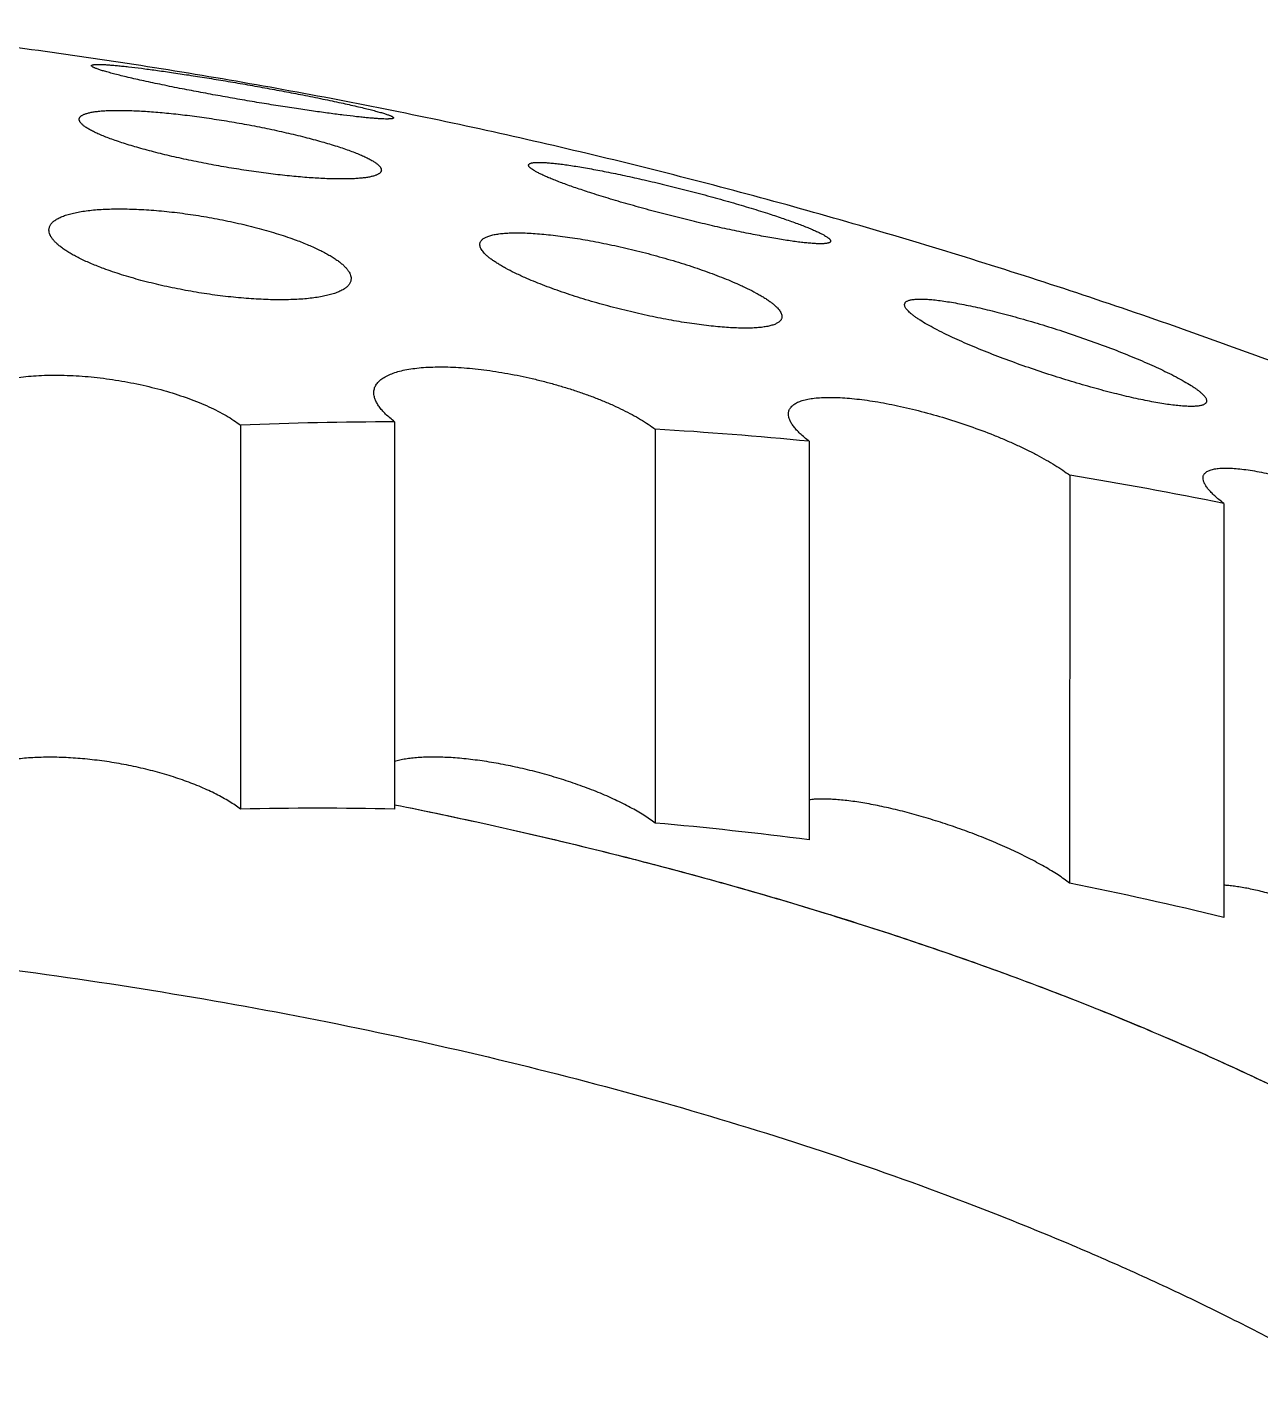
# Model space of a CAD drawing. Header units: millimetres. Extents: x -47 to 308, y 29 to 279.
# Drawn here: x 254.58 to 261.92, y 149.5 to 157.54 of the extents above; entities that cross this region are included whole.
import ezdxf

# ---------------------------------------------------------------- set-up
doc = ezdxf.new("R2010")
doc.units = ezdxf.units.MM

msp = doc.modelspace()

# ---------------------------------------------------------------- hatches: boundary and pattern name
at = {"linetype": 'Continuous'}
h = msp.add_hatch(dxfattribs=at)
h.set_pattern_fill('ANSI31', color=2, scale=25.4, angle=269, style=0, pattern_type=2)
h.set_pattern_definition([(314, (250.118, 92.186), (5.4426, 5.2558), [])])
edge = h.paths.add_edge_path()
edge.add_spline(control_points=[(209.1593, 81.4052), (209.1637, 100.6216), (218.458, 127.8238), (232.0206, 143.451), (237.0041, 147.4277)], knot_values=[0, 0, 0, 0, 0.649834, 1, 1, 1, 1], degree=3, periodic=0)
edge.add_line((237.0041, 147.4277), (237.0035, 144.8895))
edge.add_arc((267.0246, 109.46), 46.4383, 130.27628, 131.72292)
edge.add_line((236.1186, 144.1203), (236.1182, 142.572))
edge.add_line((236.1182, 142.572), (234.8248, 142.2316))
edge.add_line((234.825, 142.924), (234.8248, 142.2316))
edge.add_spline(control_points=[(234.825, 142.924), (231.297, 139.5426), (223.799, 130.1852), (215.9922, 113.0821), (213.081, 100.3558), (212.4127, 96.0528)], knot_values=[0, 0, 0, 0, 0.358744, 0.790314, 1, 1, 1, 1], degree=3, periodic=0)
edge.add_line((212.1773, 82.1996), (212.4127, 96.0528))
edge.add_line((211.2288, 81.9499), (212.1773, 82.1996))
edge.add_line((211.169, 83.7216), (211.2288, 81.9499))
edge.add_line((211.169, 83.7216), (210.1684, 83.4583))
edge.add_line((210.1684, 83.4583), (210.1078, 81.6549))
edge.add_line((209.1593, 81.4052), (210.1078, 81.6549))
edge = h.paths.add_edge_path()
edge.add_arc((263.7272, 114.0983), 42.7178, 124.59273, 126.10274)
edge.add_line((239.4746, 149.264), (239.474, 146.8343))
edge.add_arc((263.7609, 113.4915), 41.2503, 126.06957, 127.66385)
edge.add_line((238.5564, 148.6127), (238.5558, 146.1457))
edge = h.paths.add_edge_path()
edge.add_arc((261.5211, 117.4537), 38.7014, 120.38592, 121.97489)
edge.add_line((241.9451, 150.839), (241.9445, 148.4924))
edge.add_arc((261.2056, 117.1768), 36.7649, 121.59406, 123.28975)
edge.add_line((241.0269, 150.2834), (241.0263, 147.9088))
edge = h.paths.add_edge_path()
edge.add_arc((259.8144, 120.5259), 35.1863, 115.95329, 117.6283)
edge.add_line((244.4155, 152.1636), (244.415, 149.8761))
edge.add_arc((259.3165, 120.4247), 33.0066, 116.838, 118.63894)
edge.add_line((243.4973, 151.7), (243.4968, 149.3932))
edge = h.paths.add_edge_path()
edge.add_arc((258.5561, 123.2796), 32.158, 111.27867, 113.04517)
edge.add_line((246.8859, 153.2453), (246.8854, 150.9942))
edge.add_arc((257.9953, 123.213), 29.9204, 111.79695, 113.70365)
edge.add_line((245.9677, 152.8713), (245.9672, 150.6092))
edge = h.paths.add_edge_path()
edge.add_arc((257.691, 125.6807), 29.6051, 106.35162, 108.21267)
edge.add_line((249.3562, 154.0883), (249.3557, 151.853))
edge.add_arc((257.1442, 125.5211), 27.4596, 106.47724, 108.4859)
edge.add_line((248.438, 153.8027), (248.4375, 151.5638))
edge = h.paths.add_edge_path()
edge.add_arc((257.1726, 127.6327), 27.5849, 101.17511, 103.12595)
edge.add_line((251.8264, 154.6946), (251.8259, 152.4557))
edge.add_arc((256.6302, 127.4708), 25.4426, 100.88435, 102.99782)
edge.add_line((250.9083, 154.4969), (250.9078, 152.2615))
edge = h.paths.add_edge_path()
edge.add_arc((256.9221, 129.1109), 26.0851, 95.77652, 97.80753)
edge.add_line((254.2967, 155.0636), (254.2961, 152.8015))
edge.add_arc((256.3776, 129.026), 23.8665, 95.0033, 97.22016)
edge.add_line((253.3785, 154.9542), (253.378, 152.7032))
edge = h.paths.add_edge_path()
edge.add_arc((256.845, 130.1548), 25.038, 90.179, 92.28054)
edge.add_line((256.7668, 155.1927), (256.7663, 152.8859))
edge.add_arc((256.3193, 130.0124), 22.8779, 88.88053, 91.17999)
edge.add_line((255.8487, 155.173), (255.8482, 152.8855))
edge = h.paths.add_edge_path()
edge.add_arc((256.8579, 130.7415), 24.451, 84.4165, 86.57462)
edge.add_line((259.2369, 155.0765), (259.2363, 152.7019))
edge.add_arc((256.3351, 130.4045), 22.4854, 82.58666, 84.94013)
edge.add_line((258.3188, 155.1488), (258.3183, 152.8022))
edge = h.paths.add_edge_path()
edge.add_arc((256.8681, 130.8512), 24.3409, 78.53364, 80.73065)
edge.add_line((261.7069, 154.7063), (261.7064, 152.2392))
edge.add_arc((256.2923, 130.1811), 22.7129, 76.2097, 78.58294)
edge.add_line((260.7889, 154.8742), (260.7883, 152.4445))
edge = h.paths.add_edge_path()
edge.add_spline(control_points=[(263.2589, 154.3384), (268.2411, 152.9848), (281.7981, 144.4959), (291.081, 122.1834), (291.0765, 102.967)], knot_values=[0, 0, 0, 0, 0.350166, 1, 1, 1, 1], degree=3, periodic=0)
edge.add_line((290.128, 102.7173), (291.0765, 102.967))
edge.add_line((290.0682, 104.489), (290.128, 102.7173))
edge.add_line((290.0682, 104.489), (289.0677, 104.2257))
edge.add_line((289.0677, 104.2257), (289.007, 102.4223))
edge.add_line((288.0585, 102.1726), (289.007, 102.4223))
edge.add_line((288.0585, 102.1726), (287.8294, 115.9036))
edge.add_spline(control_points=[(287.8294, 115.9036), (287.1631, 119.8553), (284.2574, 131.0505), (276.4576, 144.0457), (268.963, 149.4569), (265.4361, 150.9813)], knot_values=[0, 0, 0, 0, 0.209686, 0.641256, 1, 1, 1, 1], degree=3, periodic=0)
edge.add_line((265.4361, 150.9813), (265.436, 150.2889))
edge.add_line((265.436, 150.2889), (264.1425, 149.9484))
edge.add_line((264.1429, 151.4967), (264.1425, 149.9484))
edge.add_arc((256.0547, 129.3582), 23.5697, 69.93043, 72.20402)
edge.add_line((263.2589, 154.3384), (263.2583, 151.8001))
h = msp.add_hatch(dxfattribs=at)
h.set_pattern_fill('ANSI31', color=2, scale=25.4, angle=374, style=0, pattern_type=2)
h.set_pattern_definition([(59, (250.118, 92.186), (-2.4265, 1.45799), [])])
edge = h.paths.add_edge_path()
edge.add_line((262.1988, 133.7965), (238.0548, 127.4414))
edge.add_line((238.0551, 128.7821), (238.0548, 127.4414))
edge.add_line((238.0551, 128.7821), (236.3305, 128.3282))
edge.add_line((236.3317, 133.6909), (236.3305, 128.3282))
edge.add_line((238.0563, 134.1448), (236.3317, 133.6909))
edge.add_line((238.0566, 135.2174), (238.0563, 134.1448))
edge.add_line((238.0566, 135.2174), (236.7631, 134.8769))
edge.add_line((236.3332, 140.2155), (236.7631, 134.8769))
edge.add_line((236.3332, 140.2155), (234.6087, 139.7616))
edge.add_line((234.609, 141.0129), (234.6087, 139.7616))
edge.add_line((235.2557, 141.1831), (234.609, 141.0129))
edge.add_line((235.2559, 142.345), (235.2557, 141.1831))
edge.add_line((236.1182, 142.572), (235.2559, 142.345))
edge.add_line((236.1182, 142.572), (236.1178, 140.7844))
edge.add_ellipse((237.7586, 140.4226), major_axis=(1.2747, 1.6689), ratio=0.770654, start_angle=-48.32399, end_angle=109.71486)
edge.add_line((241.5069, 141.3092), (239.5668, 140.7985))
edge.add_ellipse((250.1266, 130.0231), major_axis=(11.0274, 14.4369), ratio=0.7706538, start_angle=44.73168, end_angle=78.13017)
edge.add_ellipse((250.1266, 130.0231), major_axis=(11.0274, 14.4369), ratio=0.7706538, start_angle=371.33319, end_angle=404.73168, ccw=False)
edge.add_line((260.6928, 146.3592), (258.7526, 145.8485))
edge.add_ellipse((262.501, 146.9352), major_axis=(1.2747, 1.6689), ratio=0.770654, start_angle=339.7485, end_angle=497.78735, ccw=False)
edge.add_line((264.1425, 149.9484), (264.1421, 148.1608))
edge.add_line((265.0048, 150.1754), (264.1425, 149.9484))
edge.add_line((265.0048, 150.1754), (265.0046, 149.0135))
edge.add_line((265.6513, 149.1837), (265.0046, 149.0135))
edge.add_line((265.6513, 149.1837), (265.651, 147.9324))
edge.add_line((265.651, 147.9324), (263.9264, 147.4784))
edge.add_line((263.9264, 147.4784), (263.494, 141.9129))
edge.add_line((263.494, 141.9129), (262.2006, 141.5724))
edge.add_line((262.2006, 141.5724), (262.2003, 140.4999))
edge.add_line((263.9249, 140.9538), (262.2003, 140.4999))
edge.add_line((263.9249, 140.9538), (263.9237, 135.5911))
edge.add_line((263.9237, 135.5911), (262.1991, 135.1371))
edge.add_line((262.1991, 135.1371), (262.1988, 133.7965))
h = msp.add_hatch(dxfattribs=at)
h.set_pattern_fill('ANSI31', color=2, scale=25.4, angle=284, style=0, pattern_type=2)
h.set_pattern_definition([(329, (250.118, 92.186), (1.55972, 2.59581), [])])
edge = h.paths.add_edge_path()
edge.add_line((232.7956, 129.5427), (234.1775, 129.9064))
edge.add_ellipse((232.7957, 129.8108), major_axis=(0.1821, 0.2384), ratio=0.770654, start_angle=135.23168, end_angle=224.73168)
edge.add_line((232.5887, 135.7309), (232.537, 129.7427))
edge.add_line((233.0254, 136.4921), (232.5887, 135.7309))
edge.add_line((233.0601, 140.5159), (233.0254, 136.4921))
edge.add_line((233.7562, 141.414), (233.0601, 140.5159))
edge.add_line((233.7562, 141.414), (234.6091, 141.6385))
edge.add_line((234.6091, 141.6385), (234.608, 136.9141))
edge.add_line((234.608, 136.9141), (234.2324, 136.2593))
edge.add_line((234.1775, 129.9064), (234.2324, 136.2593))
edge = h.paths.add_edge_path()
edge.add_line((267.6694, 144.9647), (267.7095, 140.0731))
edge.add_line((267.7095, 140.0731), (269.5293, 140.5521))
edge.add_line((269.5293, 140.5521), (269.529, 139.2114))
edge.add_line((266.0776, 138.303), (269.529, 139.2114))
edge.add_line((266.0776, 138.303), (266.0257, 144.6278))
edge.add_line((265.6503, 145.0848), (266.0257, 144.6278))
edge.add_line((265.6507, 146.5917), (265.6503, 145.0848))
edge.add_line((265.6507, 146.5917), (264.3573, 146.2512))
edge.add_line((264.3576, 147.6813), (264.3573, 146.2512))
edge.add_line((265.651, 148.0218), (264.3576, 147.6813))
edge.add_line((265.6514, 149.8093), (265.651, 148.0218))
edge.add_line((265.6514, 149.8093), (266.5044, 150.0338))
edge.add_line((266.5044, 150.0338), (267.2001, 149.502))
edge.add_line((267.2001, 149.502), (267.2329, 145.4961))
edge.add_line((267.2329, 145.4961), (267.6694, 144.9647))

# ---------------------------------------------------------------- linework, layer by layer
at = {"color": 7, "linetype": 'Continuous'}
for p, q in [((255.8487, 155.173), (255.8482, 152.8855)), ((256.7668, 155.1927), (256.7663, 152.8859)), ((258.3188, 155.1488), (258.3183, 152.8022)), ((259.2369, 155.0765), (259.2363, 152.7019)), ((260.7889, 154.8742), (260.7883, 152.4445)), ((261.7069, 154.7063), (261.7064, 152.2392))]:
    msp.add_line(p, q, dxfattribs=at)
for centre, radius, start, end in [((256.8456, 130.1291), 25.0637, 90.18008, 92.27946), ((256.857, 130.7303), 24.4623, 84.417, 86.57412), ((256.8688, 130.855), 24.337, 78.53346, 80.73083), ((256.3193, 130.0335), 22.8568, 88.87948, 91.18105), ((256.3354, 130.4068), 22.4831, 82.58654, 84.94025), ((256.2885, 130.164), 22.7304, 76.21061, 78.58202)]:
    msp.add_arc(centre, radius, start, end, dxfattribs=at)
for points, knots in [([(272.5578, 149.6559), (271.8694, 150.1817), (270.4612, 151.196), (268.6276, 152.3574), (267.1169, 153.2171), (265.9618, 153.826), (264.786, 154.3967), (263.5903, 154.9277), (262.3758, 155.4171), (261.1436, 155.8634), (259.8949, 156.2649), (258.6314, 156.6202), (257.3545, 156.9279), (256.066, 157.1867), (254.7679, 157.3956), (253.8974, 157.5009), (253.4613, 157.545)], [0, 0, 0, 0, 0.124183, 0.248621, 0.310942, 0.373326, 0.43577, 0.498273, 0.560831, 0.623443, 0.686105, 0.748812, 0.811561, 0.874345, 0.937161, 1, 1, 1, 1]), ([(254.9603, 157.3146), (254.9603, 157.3149), (254.9603, 157.3154), (254.9607, 157.3161), (254.9612, 157.3167), (254.9623, 157.3176), (254.9641, 157.3185), (254.967, 157.3195), (254.9707, 157.3202), (254.9751, 157.3209), (254.9803, 157.3214), (254.9863, 157.3217), (254.9931, 157.3219), (255.0036, 157.322), (255.0187, 157.3218), (255.0389, 157.3209), (255.0621, 157.3194), (255.0882, 157.3173), (255.117, 157.3147), (255.1485, 157.3116), (255.1957, 157.3064), (255.2609, 157.2985), (255.346, 157.2873), (255.4398, 157.274), (255.5411, 157.2588), (255.6486, 157.2418), (255.761, 157.2233), (255.8763, 157.2036), (255.9925, 157.1829), (256.1072, 157.1617), (256.1829, 157.1472), (256.2201, 157.1399)], [0, 0, 0, 0, 0.000567, 0.001152, 0.001796, 0.00253, 0.004345, 0.006693, 0.009613, 0.013122, 0.017227, 0.021931, 0.027233, 0.033132, 0.046704, 0.062617, 0.080829, 0.101297, 0.123971, 0.1488, 0.175728, 0.235631, 0.303133, 0.377575, 0.458154, 0.543887, 0.633575, 0.72578, 0.818837, 0.910893, 1, 1, 1, 1]), ([(255.5004, 157.1766), (255.4605, 157.1844), (255.3845, 157.1996), (255.2772, 157.2224), (255.196, 157.2407), (255.1386, 157.2545), (255.1015, 157.2638), (255.0686, 157.2726), (255.0401, 157.2806), (255.016, 157.288), (254.9987, 157.2938), (254.9871, 157.2981), (254.98, 157.301), (254.9741, 157.3037), (254.9692, 157.3062), (254.9653, 157.3085), (254.9629, 157.3104), (254.9615, 157.3118), (254.9606, 157.313), (254.9603, 157.314), (254.9603, 157.3146)], [0, 0, 0, 0, 0.217607, 0.415036, 0.587531, 0.663299, 0.731647, 0.792348, 0.845248, 0.890262, 0.927364, 0.942959, 0.956598, 0.968299, 0.978091, 0.986018, 0.992163, 0.994616, 0.996699, 1, 1, 1, 1]), ([(256.7602, 157.0038), (256.7602, 157.0035), (256.7601, 157.0031), (256.7598, 157.0024), (256.7593, 157.0018), (256.7582, 157.0009), (256.7563, 157), (256.7535, 156.9991), (256.7498, 156.9984), (256.7454, 156.9978), (256.7402, 156.9973), (256.7342, 156.997), (256.7275, 156.9968), (256.7169, 156.9967), (256.7019, 156.997), (256.6816, 156.9979), (256.6585, 156.9994), (256.6325, 157.0014), (256.6037, 157.004), (256.5722, 157.0071), (256.525, 157.0121), (256.4598, 157.0198), (256.3746, 157.0309), (256.2808, 157.0439), (256.1795, 157.0588), (256.0718, 157.0755), (255.9594, 157.0937), (255.8441, 157.1132), (255.728, 157.1337), (255.6132, 157.1548), (255.5376, 157.1693), (255.5004, 157.1766)], [0, 0, 0, 0, 0.000547, 0.001114, 0.001743, 0.002465, 0.004261, 0.006596, 0.009505, 0.013006, 0.017103, 0.0218, 0.027096, 0.032988, 0.046549, 0.06245, 0.080652, 0.101111, 0.12378, 0.148605, 0.175533, 0.235447, 0.302973, 0.377449, 0.458068, 0.54384, 0.633557, 0.72578, 0.818841, 0.910893, 1, 1, 1, 1]), ([(256.2201, 157.1399), (256.26, 157.1321), (256.336, 157.1169), (256.4433, 157.0943), (256.5245, 157.0761), (256.582, 157.0625), (256.6191, 157.0533), (256.6519, 157.0448), (256.6804, 157.0369), (256.7045, 157.0297), (256.7218, 157.024), (256.7334, 157.0198), (256.7405, 157.017), (256.7464, 157.0144), (256.7513, 157.0119), (256.7551, 157.0097), (256.7576, 157.0079), (256.759, 157.0065), (256.7598, 157.0053), (256.7602, 157.0044), (256.7602, 157.0038)], [0, 0, 0, 0, 0.217955, 0.415626, 0.58824, 0.664025, 0.732364, 0.793036, 0.845889, 0.890842, 0.92787, 0.943423, 0.957017, 0.968669, 0.978406, 0.986273, 0.992348, 0.99476, 0.9968, 1, 1, 1, 1]), ([(254.8875, 156.9947), (254.8875, 156.9962), (254.8878, 156.9991), (254.8893, 157.0034), (254.8917, 157.0075), (254.895, 157.0114), (254.8992, 157.0151), (254.9043, 157.0186), (254.9103, 157.0219), (254.9172, 157.0251), (254.9249, 157.028), (254.9369, 157.0318), (254.9541, 157.036), (254.9772, 157.0401), (255.0036, 157.0434), (255.0331, 157.0459), (255.0657, 157.0476), (255.1013, 157.0484), (255.1396, 157.0485), (255.1807, 157.0477), (255.2406, 157.0454), (255.3211, 157.0405), (255.4237, 157.0314), (255.5333, 157.019), (255.6481, 157.0036), (255.7664, 156.9853), (255.886, 156.9644), (256.0046, 156.9412), (256.1198, 156.9162), (256.195, 156.8981), (256.2316, 156.8888)], [0, 0, 0, 0, 0.003211, 0.006445, 0.00984, 0.013515, 0.01756, 0.022041, 0.027006, 0.032485, 0.038501, 0.045067, 0.05988, 0.076959, 0.096295, 0.117859, 0.141605, 0.167474, 0.195399, 0.225304, 0.257102, 0.325995, 0.401227, 0.481793, 0.566518, 0.654053, 0.742876, 0.831319, 0.91762, 1, 1, 1, 1]), ([(255.3434, 156.7977), (255.3096, 156.8063), (255.2453, 156.8235), (255.1678, 156.8468), (255.1113, 156.8655), (255.0733, 156.879), (255.0386, 156.8922), (255.0073, 156.9052), (254.9796, 156.9179), (254.9554, 156.9302), (254.9348, 156.9421), (254.9202, 156.9519), (254.9104, 156.9597), (254.9043, 156.9651), (254.8992, 156.9703), (254.895, 156.9755), (254.8917, 156.9804), (254.8893, 156.9853), (254.8879, 156.99), (254.8875, 156.9932), (254.8875, 156.9947)], [0, 0, 0, 0, 0.206, 0.393081, 0.478454, 0.557902, 0.631134, 0.697919, 0.758084, 0.811525, 0.858214, 0.898218, 0.915776, 0.931753, 0.946211, 0.959233, 0.970934, 0.981474, 0.991068, 1, 1, 1, 1]), ([(256.2316, 156.8888), (256.2654, 156.8802), (256.3297, 156.863), (256.4072, 156.8398), (256.4638, 156.8211), (256.5017, 156.8077), (256.5364, 156.7945), (256.5677, 156.7816), (256.5955, 156.769), (256.6196, 156.7568), (256.6402, 156.745), (256.6548, 156.7352), (256.6646, 156.7276), (256.6707, 156.7222), (256.6758, 156.717), (256.68, 156.7119), (256.6833, 156.707), (256.6857, 156.7022), (256.6871, 156.6975), (256.6875, 156.6944), (256.6875, 156.6929)], [0, 0, 0, 0, 0.206266, 0.393545, 0.478987, 0.558484, 0.631744, 0.698536, 0.758689, 0.812099, 0.858738, 0.898674, 0.91619, 0.932122, 0.946529, 0.959494, 0.971135, 0.98161, 0.991137, 1, 1, 1, 1]), ([(256.6875, 156.6929), (256.6875, 156.6914), (256.6871, 156.6885), (256.6857, 156.6842), (256.6833, 156.6801), (256.68, 156.6763), (256.6758, 156.6726), (256.6707, 156.6691), (256.6647, 156.6658), (256.6578, 156.6627), (256.6501, 156.6598), (256.6381, 156.656), (256.621, 156.6519), (256.5978, 156.6478), (256.5715, 156.6445), (256.542, 156.642), (256.5094, 156.6403), (256.4738, 156.6394), (256.4355, 156.6393), (256.3944, 156.6401), (256.3345, 156.6422), (256.254, 156.6471), (256.1514, 156.656), (256.0418, 156.6682), (255.9269, 156.6834), (255.8085, 156.7015), (255.6889, 156.7223), (255.5703, 156.7453), (255.4551, 156.7703), (255.38, 156.7884), (255.3434, 156.7977)], [0, 0, 0, 0, 0.003182, 0.00639, 0.009763, 0.013418, 0.017447, 0.021914, 0.026867, 0.032337, 0.038344, 0.044903, 0.059705, 0.076775, 0.096106, 0.117668, 0.141413, 0.167284, 0.195214, 0.225125, 0.256932, 0.325849, 0.40111, 0.481707, 0.56646, 0.654018, 0.742856, 0.831307, 0.917613, 1, 1, 1, 1]), ([(257.5647, 156.7217), (257.5647, 156.7227), (257.565, 156.7247), (257.5667, 156.7274), (257.5694, 156.7298), (257.5731, 156.7318), (257.5777, 156.7336), (257.5833, 156.7351), (257.5899, 156.7363), (257.5974, 156.7373), (257.6059, 156.738), (257.619, 156.7385), (257.6376, 156.7385), (257.6627, 156.7375), (257.6912, 156.7353), (257.723, 156.7322), (257.758, 156.728), (257.7961, 156.7229), (257.8372, 156.7167), (257.8811, 156.7095), (257.9449, 156.6984), (258.0307, 156.6821), (258.1398, 156.6595), (258.2563, 156.6336), (258.3783, 156.6048), (258.5036, 156.5735), (258.6299, 156.5403), (258.7542, 156.5058), (258.8735, 156.4708), (258.9508, 156.4469), (258.9881, 156.4349)], [0, 0, 0, 0, 0.002005, 0.004083, 0.00646, 0.009286, 0.012645, 0.016585, 0.02113, 0.026292, 0.032076, 0.038483, 0.053155, 0.070271, 0.089777, 0.111607, 0.135692, 0.161954, 0.190313, 0.220685, 0.252977, 0.322932, 0.399315, 0.481111, 0.567101, 0.655825, 0.745551, 0.834287, 0.91985, 1, 1, 1, 1]), ([(257.9411, 156.5549), (257.9126, 156.564), (257.8587, 156.5818), (257.7937, 156.6047), (257.7467, 156.6222), (257.7154, 156.6344), (257.6869, 156.6461), (257.6614, 156.6571), (257.6388, 156.6676), (257.6192, 156.6773), (257.6026, 156.6864), (257.5908, 156.6937), (257.583, 156.6992), (257.5781, 156.7029), (257.574, 156.7065), (257.5706, 156.7098), (257.568, 156.713), (257.5661, 156.7161), (257.565, 156.7189), (257.5647, 156.7208), (257.5647, 156.7217)], [0, 0, 0, 0, 0.215314, 0.408472, 0.495773, 0.576476, 0.650339, 0.717181, 0.776874, 0.829348, 0.874596, 0.912676, 0.929075, 0.943749, 0.956743, 0.968117, 0.977958, 0.986401, 0.993645, 1, 1, 1, 1]), ([(259.3646, 156.2696), (259.3646, 156.2687), (259.3642, 156.2667), (259.3625, 156.2641), (259.3598, 156.2618), (259.3562, 156.2598), (259.3515, 156.2581), (259.3459, 156.2567), (259.3394, 156.2555), (259.3319, 156.2546), (259.3235, 156.2539), (259.3104, 156.2534), (259.2917, 156.2535), (259.2667, 156.2546), (259.2383, 156.2567), (259.2065, 156.2599), (259.1715, 156.264), (259.1334, 156.2692), (259.0924, 156.2753), (259.0485, 156.2824), (258.9846, 156.2934), (258.8989, 156.3095), (258.7897, 156.3319), (258.6731, 156.3574), (258.5511, 156.3859), (258.4257, 156.417), (258.2994, 156.4499), (258.175, 156.4842), (258.0557, 156.519), (257.9784, 156.5429), (257.9411, 156.5549)], [0, 0, 0, 0, 0.001955, 0.003989, 0.006332, 0.009132, 0.012472, 0.016396, 0.020927, 0.026078, 0.031852, 0.03825, 0.052906, 0.070008, 0.089501, 0.111321, 0.135398, 0.161656, 0.190014, 0.220388, 0.252688, 0.32267, 0.399095, 0.48094, 0.56698, 0.655748, 0.745504, 0.834258, 0.919832, 1, 1, 1, 1]), ([(254.7073, 156.3347), (254.7073, 156.3374), (254.7077, 156.3427), (254.7094, 156.3506), (254.7122, 156.3583), (254.7176, 156.3685), (254.7274, 156.3807), (254.7432, 156.3938), (254.763, 156.4058), (254.7869, 156.4168), (254.8147, 156.4266), (254.8462, 156.4353), (254.8814, 156.4428), (254.9201, 156.4491), (254.9621, 156.4541), (255.0072, 156.4579), (255.0553, 156.4603), (255.1061, 156.4615), (255.1594, 156.4614), (255.2349, 156.4594), (255.3338, 156.4535), (255.4563, 156.4414), (255.5825, 156.4243), (255.7098, 156.4024), (255.8357, 156.3762), (255.9574, 156.3461), (256.0547, 156.3179), (256.1283, 156.2938), (256.1635, 156.2813), (256.1806, 156.275)], [0, 0, 0, 0, 0.00522, 0.010413, 0.015678, 0.021106, 0.032752, 0.045892, 0.060854, 0.07783, 0.096914, 0.118141, 0.141501, 0.166954, 0.194437, 0.223871, 0.25516, 0.288197, 0.32286, 0.359019, 0.435249, 0.515644, 0.59881, 0.683217, 0.767231, 0.849154, 0.927285, 0.964417, 1, 1, 1, 1]), ([(258.9881, 156.4349), (259.0166, 156.4257), (259.0705, 156.408), (259.1356, 156.3852), (259.1826, 156.3678), (259.2139, 156.3556), (259.2424, 156.3441), (259.2679, 156.3331), (259.2905, 156.3228), (259.3101, 156.3132), (259.3266, 156.3043), (259.3384, 156.2971), (259.3463, 156.2917), (259.3512, 156.288), (259.3552, 156.2845), (259.3586, 156.2812), (259.3612, 156.2781), (259.3631, 156.2751), (259.3643, 156.2724), (259.3646, 156.2705), (259.3646, 156.2696)], [0, 0, 0, 0, 0.215809, 0.409326, 0.496751, 0.57754, 0.651452, 0.718306, 0.777976, 0.830396, 0.875557, 0.91352, 0.929848, 0.944443, 0.957347, 0.968622, 0.978354, 0.986674, 0.993786, 1, 1, 1, 1]), ([(255.034, 156.1054), (255.0093, 156.1145), (254.9626, 156.1329), (254.9068, 156.1581), (254.8665, 156.1786), (254.8395, 156.1935), (254.8147, 156.2084), (254.7925, 156.2233), (254.7727, 156.238), (254.7554, 156.2525), (254.7408, 156.2669), (254.7287, 156.281), (254.7192, 156.2948), (254.7124, 156.3084), (254.7083, 156.3216), (254.7073, 156.3305), (254.7073, 156.3347)], [0, 0, 0, 0, 0.190261, 0.363351, 0.442922, 0.517612, 0.587294, 0.651889, 0.711365, 0.765753, 0.815161, 0.859793, 0.899981, 0.936227, 0.969246, 1, 1, 1, 1]), ([(257.2743, 156.2489), (257.2743, 156.2511), (257.2747, 156.2556), (257.2765, 156.2622), (257.2796, 156.2684), (257.284, 156.2742), (257.2895, 156.2796), (257.2961, 156.2847), (257.3039, 156.2895), (257.3128, 156.2939), (257.3228, 156.2979), (257.3382, 156.303), (257.3602, 156.3084), (257.3897, 156.3131), (257.4232, 156.3165), (257.4605, 156.3184), (257.5014, 156.3189), (257.5457, 156.3179), (257.5932, 156.3155), (257.6438, 156.3116), (257.7166, 156.3044), (257.8135, 156.2918), (257.9354, 156.2715), (258.0633, 156.2462), (258.1947, 156.2161), (258.327, 156.1819), (258.457, 156.1441), (258.5623, 156.1099), (258.6429, 156.0814), (258.7, 156.0599), (258.7541, 156.0383), (258.7889, 156.0235), (258.8058, 156.016)], [0, 0, 0, 0, 0.004232, 0.008409, 0.01267, 0.017145, 0.021943, 0.027146, 0.03282, 0.039007, 0.045741, 0.053041, 0.069383, 0.088085, 0.109134, 0.132484, 0.158065, 0.185793, 0.215568, 0.247284, 0.28082, 0.352834, 0.430479, 0.512454, 0.597274, 0.683262, 0.768552, 0.851136, 0.890768, 0.928952, 0.96544, 1, 1, 1, 1]), ([(256.1806, 156.275), (256.2052, 156.2658), (256.2519, 156.2475), (256.3077, 156.2223), (256.348, 156.2018), (256.3751, 156.1869), (256.3998, 156.172), (256.4221, 156.1572), (256.4419, 156.1425), (256.4591, 156.128), (256.4738, 156.1137), (256.4859, 156.0996), (256.4953, 156.0858), (256.5021, 156.0723), (256.5063, 156.0591), (256.5073, 156.0503), (256.5073, 156.0461)], [0, 0, 0, 0, 0.190411, 0.363613, 0.443226, 0.517945, 0.587646, 0.652247, 0.711717, 0.766088, 0.815466, 0.860056, 0.900191, 0.936374, 0.969322, 1, 1, 1, 1]), ([(257.5426, 156.052), (257.5221, 156.0611), (257.4833, 156.079), (257.4371, 156.1026), (257.4038, 156.1213), (257.3816, 156.1347), (257.3614, 156.1478), (257.3432, 156.1606), (257.3271, 156.173), (257.3131, 156.1851), (257.3012, 156.1968), (257.2915, 156.208), (257.2839, 156.2188), (257.2784, 156.2292), (257.2751, 156.2392), (257.2743, 156.2458), (257.2743, 156.2489)], [0, 0, 0, 0, 0.196375, 0.373651, 0.454642, 0.53033, 0.600605, 0.6654, 0.724692, 0.778512, 0.826957, 0.87021, 0.908568, 0.942488, 0.972646, 1, 1, 1, 1]), ([(256.5073, 156.0461), (256.5073, 156.0434), (256.5069, 156.0381), (256.5052, 156.0302), (256.5023, 156.0226), (256.497, 156.0124), (256.4871, 156.0003), (256.4714, 155.9872), (256.4515, 155.9752), (256.4277, 155.9643), (256.4, 155.9545), (256.3684, 155.9458), (256.3332, 155.9383), (256.2946, 155.9321), (256.2526, 155.927), (256.2074, 155.9232), (256.1594, 155.9207), (256.1085, 155.9195), (256.0552, 155.9196), (255.9797, 155.9216), (255.8809, 155.9274), (255.7583, 155.9394), (255.6321, 155.9564), (255.5047, 155.9782), (255.3789, 156.0043), (255.2572, 156.0343), (255.1599, 156.0624), (255.0863, 156.0865), (255.0511, 156.099), (255.034, 156.1054)], [0, 0, 0, 0, 0.005203, 0.010381, 0.01563, 0.021044, 0.032668, 0.045789, 0.060738, 0.077703, 0.096781, 0.118004, 0.141362, 0.166815, 0.194301, 0.223739, 0.255034, 0.288077, 0.322748, 0.358917, 0.435166, 0.515581, 0.598764, 0.683186, 0.76721, 0.84914, 0.927276, 0.964412, 1, 1, 1, 1]), ([(259.0742, 155.8198), (259.0742, 155.8176), (259.0738, 155.8131), (259.0719, 155.8066), (259.0688, 155.8005), (259.0645, 155.7947), (259.059, 155.7893), (259.0524, 155.7843), (259.0446, 155.7796), (259.0357, 155.7752), (259.0257, 155.7712), (259.0103, 155.7662), (258.9884, 155.7609), (258.9588, 155.7562), (258.9254, 155.7528), (258.8881, 155.751), (258.8472, 155.7505), (258.8029, 155.7515), (258.7554, 155.7539), (258.7049, 155.7577), (258.6321, 155.7649), (258.5351, 155.7774), (258.4132, 155.7975), (258.2853, 155.8226), (258.1538, 155.8525), (258.0215, 155.8865), (257.8915, 155.9241), (257.7862, 155.9582), (257.7055, 155.9867), (257.6485, 156.0081), (257.5944, 156.0297), (257.5595, 156.0445), (257.5426, 156.052)], [0, 0, 0, 0, 0.0042, 0.008345, 0.012578, 0.017028, 0.021802, 0.026986, 0.032643, 0.038816, 0.045537, 0.052827, 0.069152, 0.087841, 0.108882, 0.132226, 0.157805, 0.185533, 0.215312, 0.247035, 0.280581, 0.352623, 0.430303, 0.512317, 0.597175, 0.683194, 0.768507, 0.851106, 0.890744, 0.928934, 0.965429, 1, 1, 1, 1]), ([(258.8058, 156.016), (258.8263, 156.0069), (258.8651, 155.989), (258.9114, 155.9654), (258.9446, 155.9467), (258.9669, 155.9334), (258.9871, 155.9203), (259.0053, 155.9076), (259.0214, 155.8952), (259.0353, 155.8832), (259.0472, 155.8716), (259.0569, 155.8604), (259.0645, 155.8497), (259.07, 155.8393), (259.0734, 155.8295), (259.0742, 155.8229), (259.0742, 155.8198)], [0, 0, 0, 0, 0.196685, 0.374194, 0.455269, 0.531017, 0.60133, 0.666138, 0.72542, 0.779205, 0.82759, 0.87076, 0.90901, 0.9428, 0.972808, 1, 1, 1, 1]), ([(259.8049, 155.8905), (259.8049, 155.8923), (259.8053, 155.8958), (259.8073, 155.9007), (259.8107, 155.9052), (259.8152, 155.9091), (259.821, 155.9125), (259.828, 155.9155), (259.8361, 155.918), (259.8454, 155.9201), (259.8559, 155.9218), (259.8674, 155.923), (259.88, 155.9238), (259.899, 155.9243), (259.9253, 155.9238), (259.9598, 155.9215), (259.9981, 155.9175), (260.04, 155.912), (260.0853, 155.9048), (260.1338, 155.8961), (260.1853, 155.8858), (260.2595, 155.8698), (260.3582, 155.8461), (260.4822, 155.8129), (260.6126, 155.7749), (260.7469, 155.7326), (260.8822, 155.6867), (261.0152, 155.6382), (261.1229, 155.5961), (261.2051, 155.5619), (261.2629, 155.5368), (261.3173, 155.5122), (261.3522, 155.4955), (261.3691, 155.4872)], [0, 0, 0, 0, 0.003192, 0.006322, 0.009598, 0.013192, 0.017234, 0.021804, 0.026957, 0.032723, 0.039118, 0.046152, 0.053827, 0.062139, 0.080656, 0.10164, 0.12501, 0.150671, 0.17852, 0.208448, 0.240341, 0.274082, 0.346595, 0.424898, 0.507746, 0.59368, 0.680979, 0.767625, 0.851321, 0.891294, 0.929598, 0.965929, 1, 1, 1, 1]), ([(260.0406, 155.7193), (260.0224, 155.7282), (259.9881, 155.7456), (259.9404, 155.7717), (259.9052, 155.7928), (259.8806, 155.809), (259.8647, 155.8202), (259.8507, 155.8308), (259.8385, 155.841), (259.8282, 155.8506), (259.8198, 155.8596), (259.8132, 155.8681), (259.8085, 155.876), (259.8056, 155.8834), (259.8049, 155.8883), (259.8049, 155.8905)], [0, 0, 0, 0, 0.204213, 0.387167, 0.547331, 0.61854, 0.683725, 0.742861, 0.795969, 0.84313, 0.884499, 0.920331, 0.951036, 0.977259, 1, 1, 1, 1]), ([(261.6047, 155.3171), (261.6047, 155.3153), (261.6043, 155.3119), (261.6023, 155.3071), (261.599, 155.3027), (261.5944, 155.2989), (261.5886, 155.2955), (261.5817, 155.2926), (261.5735, 155.2902), (261.5643, 155.2882), (261.5539, 155.2866), (261.5423, 155.2854), (261.5297, 155.2847), (261.5108, 155.2843), (261.4846, 155.2849), (261.4501, 155.2873), (261.4119, 155.2912), (261.37, 155.2968), (261.3248, 155.304), (261.2763, 155.3127), (261.2248, 155.3229), (261.1506, 155.3389), (261.0519, 155.3624), (260.9278, 155.3953), (260.7973, 155.4331), (260.6629, 155.4751), (260.5276, 155.5206), (260.3944, 155.5688), (260.2867, 155.6107), (260.2045, 155.6448), (260.1467, 155.6698), (260.0923, 155.6944), (260.0574, 155.711), (260.0406, 155.7193)], [0, 0, 0, 0, 0.003138, 0.006218, 0.00945, 0.013008, 0.017019, 0.021566, 0.026698, 0.032447, 0.038828, 0.04585, 0.053513, 0.061816, 0.080316, 0.101287, 0.124646, 0.1503, 0.178145, 0.208073, 0.239972, 0.273722, 0.346268, 0.424621, 0.507529, 0.593524, 0.680876, 0.767559, 0.851277, 0.891258, 0.929571, 0.965913, 1, 1, 1, 1]), ([(256.6429, 155.3661), (256.6429, 155.3701), (256.6434, 155.3779), (256.6457, 155.3894), (256.6495, 155.4005), (256.6549, 155.4112), (256.6618, 155.4214), (256.6701, 155.4312), (256.6799, 155.4405), (256.6953, 155.4527), (256.7183, 155.4665), (256.7503, 155.4806), (256.7874, 155.4927), (256.8293, 155.5026), (256.8757, 155.5103), (256.9263, 155.5159), (256.9808, 155.5192), (257.0389, 155.5203), (257.1002, 155.5192), (257.1644, 155.5159), (257.231, 155.5103), (257.3239, 155.4998), (257.4431, 155.4813), (257.5632, 155.4564), (257.6598, 155.4326), (257.732, 155.4129), (257.8032, 155.3915), (257.8728, 155.3686), (257.9404, 155.3443), (258.0055, 155.3188), (258.0676, 155.2922), (258.1262, 155.2648), (258.181, 155.2366), (258.2315, 155.208), (258.2772, 155.1791), (258.3056, 155.1589), (258.3188, 155.1488)], [0, 0, 0, 0, 0.006521, 0.01295, 0.019394, 0.025954, 0.032727, 0.039797, 0.047234, 0.055096, 0.072257, 0.091535, 0.113045, 0.136818, 0.162821, 0.190984, 0.221204, 0.253353, 0.287288, 0.322849, 0.359862, 0.398141, 0.477699, 0.55984, 0.601315, 0.642739, 0.683864, 0.72444, 0.764212, 0.802928, 0.840339, 0.876206, 0.9103, 0.942414, 0.972364, 1, 1, 1, 1]), ([(261.3691, 155.4872), (261.3873, 155.4783), (261.4215, 155.461), (261.4692, 155.4349), (261.5045, 155.4139), (261.5291, 155.3978), (261.545, 155.3867), (261.559, 155.3761), (261.5711, 155.366), (261.5814, 155.3565), (261.5898, 155.3476), (261.5964, 155.3392), (261.6011, 155.3314), (261.604, 155.3241), (261.6047, 155.3193), (261.6047, 155.3171)], [0, 0, 0, 0, 0.204769, 0.388134, 0.54855, 0.619823, 0.685031, 0.744148, 0.797196, 0.844255, 0.88548, 0.921126, 0.951602, 0.977557, 1, 1, 1, 1]), ([(254.1727, 155.2475), (254.1727, 155.2519), (254.1732, 155.2608), (254.1755, 155.274), (254.1793, 155.2869), (254.1865, 155.3039), (254.1995, 155.3246), (254.2207, 155.3474), (254.2474, 155.3685), (254.2795, 155.3879), (254.3167, 155.4055), (254.3588, 155.4211), (254.4055, 155.4348), (254.4566, 155.4464), (254.5116, 155.4558), (254.5703, 155.463), (254.6322, 155.468), (254.697, 155.4707), (254.7643, 155.4711), (254.8579, 155.4686), (254.9778, 155.4595), (255.123, 155.44), (255.2672, 155.4121), (255.3846, 155.3821), (255.4749, 155.3544), (255.5394, 155.3321), (255.6009, 155.3085), (255.6588, 155.2835), (255.7129, 155.2574), (255.7626, 155.2304), (255.8078, 155.2026), (255.8357, 155.183), (255.8487, 155.173)], [0, 0, 0, 0, 0.007337, 0.014633, 0.021972, 0.029436, 0.045018, 0.061915, 0.080496, 0.100996, 0.123544, 0.148188, 0.174915, 0.203668, 0.234355, 0.266855, 0.301027, 0.33671, 0.373727, 0.411889, 0.490826, 0.571818, 0.653049, 0.732653, 0.771269, 0.808791, 0.845003, 0.879702, 0.912703, 0.94384, 0.972975, 1, 1, 1, 1]), ([(256.7668, 155.1927), (256.7571, 155.2002), (256.7387, 155.215), (256.7135, 155.2378), (256.6921, 155.2604), (256.6744, 155.2826), (256.6604, 155.3043), (256.6504, 155.3254), (256.6443, 155.346), (256.6429, 155.3596), (256.6429, 155.3661)], [0, 0, 0, 0, 0.167423, 0.321892, 0.463383, 0.592153, 0.708819, 0.814462, 0.910744, 1, 1, 1, 1]), ([(259.1129, 155.2391), (259.1129, 155.2425), (259.1134, 155.2492), (259.1158, 155.259), (259.1197, 155.2683), (259.1272, 155.2801), (259.1377, 155.2906), (259.1505, 155.2997), (259.1617, 155.3061), (259.1744, 155.3119), (259.1884, 155.3172), (259.2037, 155.3219), (259.2265, 155.3276), (259.2581, 155.333), (259.2997, 155.3371), (259.3457, 155.3388), (259.3957, 155.3383), (259.4496, 155.3355), (259.5069, 155.3304), (259.5674, 155.3231), (259.6307, 155.3137), (259.6964, 155.3021), (259.7882, 155.2835), (259.9064, 155.2554), (260.05, 155.2148), (260.194, 155.1677), (260.3121, 155.1235), (260.4038, 155.0857), (260.4697, 155.0566), (260.5328, 155.0268), (260.5925, 154.9966), (260.6483, 154.9661), (260.6997, 154.9356), (260.7464, 154.9053), (260.7753, 154.8846), (260.7889, 154.8742)], [0, 0, 0, 0, 0.005632, 0.011125, 0.016615, 0.022235, 0.034296, 0.040946, 0.048086, 0.055763, 0.064007, 0.072838, 0.082269, 0.102944, 0.12603, 0.151466, 0.179159, 0.208992, 0.240833, 0.274535, 0.309942, 0.346888, 0.385197, 0.465146, 0.548185, 0.632522, 0.716169, 0.757066, 0.79697, 0.835593, 0.872653, 0.907871, 0.940988, 0.971765, 1, 1, 1, 1]), ([(259.2369, 155.0765), (259.2271, 155.0839), (259.2088, 155.0986), (259.1836, 155.121), (259.1622, 155.1427), (259.1445, 155.1637), (259.1306, 155.1838), (259.1206, 155.203), (259.1144, 155.2213), (259.1129, 155.2334), (259.1129, 155.2391)], [0, 0, 0, 0, 0.174951, 0.335091, 0.48021, 0.610396, 0.726119, 0.828361, 0.918797, 1, 1, 1, 1]), ([(261.583, 154.8575), (261.583, 154.8604), (261.5835, 154.866), (261.5859, 154.874), (261.5899, 154.8813), (261.5955, 154.8879), (261.6026, 154.8938), (261.6112, 154.899), (261.6211, 154.9035), (261.6325, 154.9074), (261.6452, 154.9106), (261.6592, 154.9132), (261.6745, 154.9151), (261.6973, 154.9168), (261.7288, 154.9173), (261.77, 154.9153), (261.8155, 154.911), (261.8649, 154.9042), (261.9179, 154.8951), (261.9743, 154.8838), (262.0338, 154.8703), (262.096, 154.8546), (262.1607, 154.8369), (262.2512, 154.8102), (262.3679, 154.7723), (262.5104, 154.7207), (262.6541, 154.6634), (262.7726, 154.6116), (262.8652, 154.5681), (262.9322, 154.5351), (262.9964, 154.5017), (263.0574, 154.4683), (263.1146, 154.4351), (263.1674, 154.4024), (263.2152, 154.3705), (263.2449, 154.349), (263.2589, 154.3384)], [0, 0, 0, 0, 0.004661, 0.009146, 0.013636, 0.018306, 0.023305, 0.028747, 0.034713, 0.041259, 0.04842, 0.056217, 0.064659, 0.073751, 0.093863, 0.116498, 0.141558, 0.168924, 0.198468, 0.230049, 0.263522, 0.298739, 0.335543, 0.373773, 0.45382, 0.537406, 0.622843, 0.708169, 0.750096, 0.791122, 0.830921, 0.869159, 0.9055, 0.939618, 0.971207, 1, 1, 1, 1]), ([(261.7069, 154.7063), (261.6972, 154.7137), (261.6788, 154.7282), (261.6536, 154.7502), (261.6322, 154.771), (261.6145, 154.7907), (261.6025, 154.8067), (261.5951, 154.8188), (261.5907, 154.8272), (261.5873, 154.8353), (261.5841, 154.8452), (261.583, 154.8527), (261.583, 154.8575)], [0, 0, 0, 0, 0.183552, 0.350146, 0.499374, 0.631146, 0.745779, 0.796939, 0.844199, 0.887797, 0.92804, 1, 1, 1, 1]), ([(255.8482, 152.8855), (255.8378, 152.8933), (255.816, 152.909), (255.7812, 152.9314), (255.7433, 152.9535), (255.7025, 152.9751), (255.6591, 152.9961), (255.5968, 153.0237), (255.5136, 153.056), (255.4081, 153.0904), (255.2973, 153.1207), (255.1829, 153.1463), (255.0669, 153.1668), (254.9513, 153.1819), (254.8379, 153.1914), (254.7286, 153.1953), (254.6408, 153.1936), (254.5739, 153.1892), (254.5267, 153.1846), (254.4818, 153.1785), (254.4393, 153.1711), (254.3993, 153.1623), (254.3622, 153.1521), (254.3279, 153.1407), (254.3064, 153.1319), (254.2962, 153.1273)], [0, 0, 0, 0, 0.024101, 0.049744, 0.076872, 0.105411, 0.135272, 0.166356, 0.231748, 0.300644, 0.372016, 0.444797, 0.517912, 0.590301, 0.660941, 0.728863, 0.793166, 0.823707, 0.853048, 0.881107, 0.907808, 0.933089, 0.956901, 0.979209, 1, 1, 1, 1]), ([(258.3183, 152.8022), (258.3078, 152.8103), (258.2855, 152.8263), (258.2501, 152.8497), (258.2115, 152.873), (258.1701, 152.8961), (258.1259, 152.919), (258.0627, 152.9496), (257.9784, 152.9862), (257.872, 153.0269), (257.7605, 153.0643), (257.6459, 153.0979), (257.5302, 153.127), (257.4153, 153.1514), (257.3029, 153.1708), (257.1947, 153.1848), (257.1078, 153.192), (257.0417, 153.1948), (256.995, 153.1955), (256.9506, 153.1947), (256.9085, 153.1925), (256.8689, 153.1888), (256.8321, 153.1838), (256.7981, 153.1774), (256.7765, 153.1719), (256.7663, 153.1689)], [0, 0, 0, 0, 0.02438, 0.050453, 0.078134, 0.107321, 0.137899, 0.169743, 0.236684, 0.30702, 0.379585, 0.453218, 0.526792, 0.599237, 0.669548, 0.736789, 0.800098, 0.830034, 0.8587, 0.886015, 0.911901, 0.936292, 0.959132, 0.980376, 1, 1, 1, 1]), ([(256.7663, 152.9116), (256.9563, 152.8734), (257.3329, 152.7939), (257.8908, 152.6641), (258.4371, 152.5246), (258.971, 152.3758), (259.4917, 152.2179), (259.9984, 152.051), (260.4903, 151.8755), (260.9667, 151.6916), (261.427, 151.4996), (261.8703, 151.2997), (262.2961, 151.0923), (262.7038, 150.8777), (263.0926, 150.6561), (263.4621, 150.428), (263.8116, 150.1936), (264.0346, 150.0308), (264.1425, 149.9484)], [0, 0, 0, 0, 0.07256, 0.14407, 0.214455, 0.283642, 0.351562, 0.418149, 0.483344, 0.547088, 0.609332, 0.670029, 0.729139, 0.78663, 0.842475, 0.896656, 0.949164, 1, 1, 1, 1]), ([(256.7664, 152.9116), (256.9537, 152.874), (257.3249, 152.7956), (257.8751, 152.6678), (258.414, 152.5307), (258.9409, 152.3845), (259.455, 152.2294), (259.9556, 152.0656), (260.4418, 151.8933), (260.9131, 151.7129), (261.3688, 151.5246), (261.8081, 151.3286), (262.2304, 151.1253), (262.6352, 150.9149), (263.0218, 150.6977), (263.3898, 150.4741), (263.7384, 150.2443), (263.9612, 150.0847), (264.0691, 150.0039)], [0, 0, 0, 0, 0.07236, 0.14369, 0.213916, 0.282967, 0.350777, 0.417282, 0.482422, 0.546143, 0.608394, 0.66913, 0.728311, 0.785906, 0.841887, 0.896235, 0.94894, 1, 1, 1, 1]), ([(260.7883, 152.4445), (260.7775, 152.4528), (260.7547, 152.4694), (260.7185, 152.4938), (260.679, 152.5186), (260.6365, 152.5436), (260.5913, 152.5686), (260.5267, 152.6025), (260.459, 152.6353), (260.3886, 152.6671), (260.315, 152.6987), (260.2209, 152.7364), (260.1062, 152.7782), (259.9909, 152.8163), (259.877, 152.8501), (259.7833, 152.8748), (259.7103, 152.892), (259.6575, 152.9035), (259.6061, 152.9136), (259.5564, 152.9224), (259.5085, 152.9298), (259.4626, 152.9358), (259.4188, 152.9404), (259.3773, 152.9435), (259.3382, 152.9451), (259.3018, 152.9453), (259.2681, 152.9439), (259.2466, 152.9419), (259.2364, 152.9406)], [0, 0, 0, 0, 0.024645, 0.051153, 0.079404, 0.109265, 0.140586, 0.17321, 0.241701, 0.277237, 0.313411, 0.387021, 0.461292, 0.535079, 0.607336, 0.677114, 0.710801, 0.743549, 0.775261, 0.805844, 0.835208, 0.863267, 0.889939, 0.915146, 0.938816, 0.960884, 0.981293, 1, 1, 1, 1]), ([(263.2583, 151.8001), (263.2471, 151.8086), (263.2236, 151.8259), (263.1862, 151.8517), (263.1455, 151.8783), (263.0857, 151.9153), (263.0048, 151.9622), (262.9014, 152.0177), (262.7919, 152.0725), (262.6787, 152.1256), (262.5639, 152.1761), (262.4494, 152.2235), (262.3366, 152.267), (262.2272, 152.3063), (262.1225, 152.341), (262.0236, 152.3705), (261.9453, 152.3912), (261.8864, 152.4049), (261.8456, 152.4134), (261.8072, 152.4203), (261.7712, 152.4258), (261.7379, 152.4297), (261.7166, 152.4312), (261.7064, 152.4317)], [0, 0, 0, 0, 0.024887, 0.051828, 0.080663, 0.111215, 0.176695, 0.246684, 0.319614, 0.394037, 0.468663, 0.542369, 0.614177, 0.683229, 0.748758, 0.810055, 0.866455, 0.892618, 0.917318, 0.940479, 0.962025, 0.981887, 1, 1, 1, 1]), ([(249.3557, 152.2048), (249.7068, 152.2127), (250.409, 152.2176), (251.4602, 152.1926), (252.5058, 152.1352), (253.5412, 152.0456), (254.5622, 151.9242), (255.5644, 151.7713), (256.5439, 151.5874), (257.4966, 151.3731), (258.419, 151.1289), (259.3077, 150.8555), (260.0229, 150.6018), (260.5751, 150.3841), (260.9758, 150.215), (261.3659, 150.0389), (261.7451, 149.8557), (262.1131, 149.6656), (262.4696, 149.4683), (262.8144, 149.2639), (263.2546, 148.984), (263.5718, 148.7598), (263.7758, 148.604)], [0, 0, 0, 0, 0.069707, 0.139353, 0.208706, 0.277537, 0.345627, 0.412764, 0.47875, 0.543405, 0.60657, 0.668109, 0.727918, 0.757151, 0.785928, 0.814246, 0.842105, 0.869507, 0.89646, 0.922972, 0.949056, 1, 1, 1, 1])]:
    msp.add_open_spline(points, degree=3, knots=knots, dxfattribs=at)

doc.saveas('drawing.dxf')
